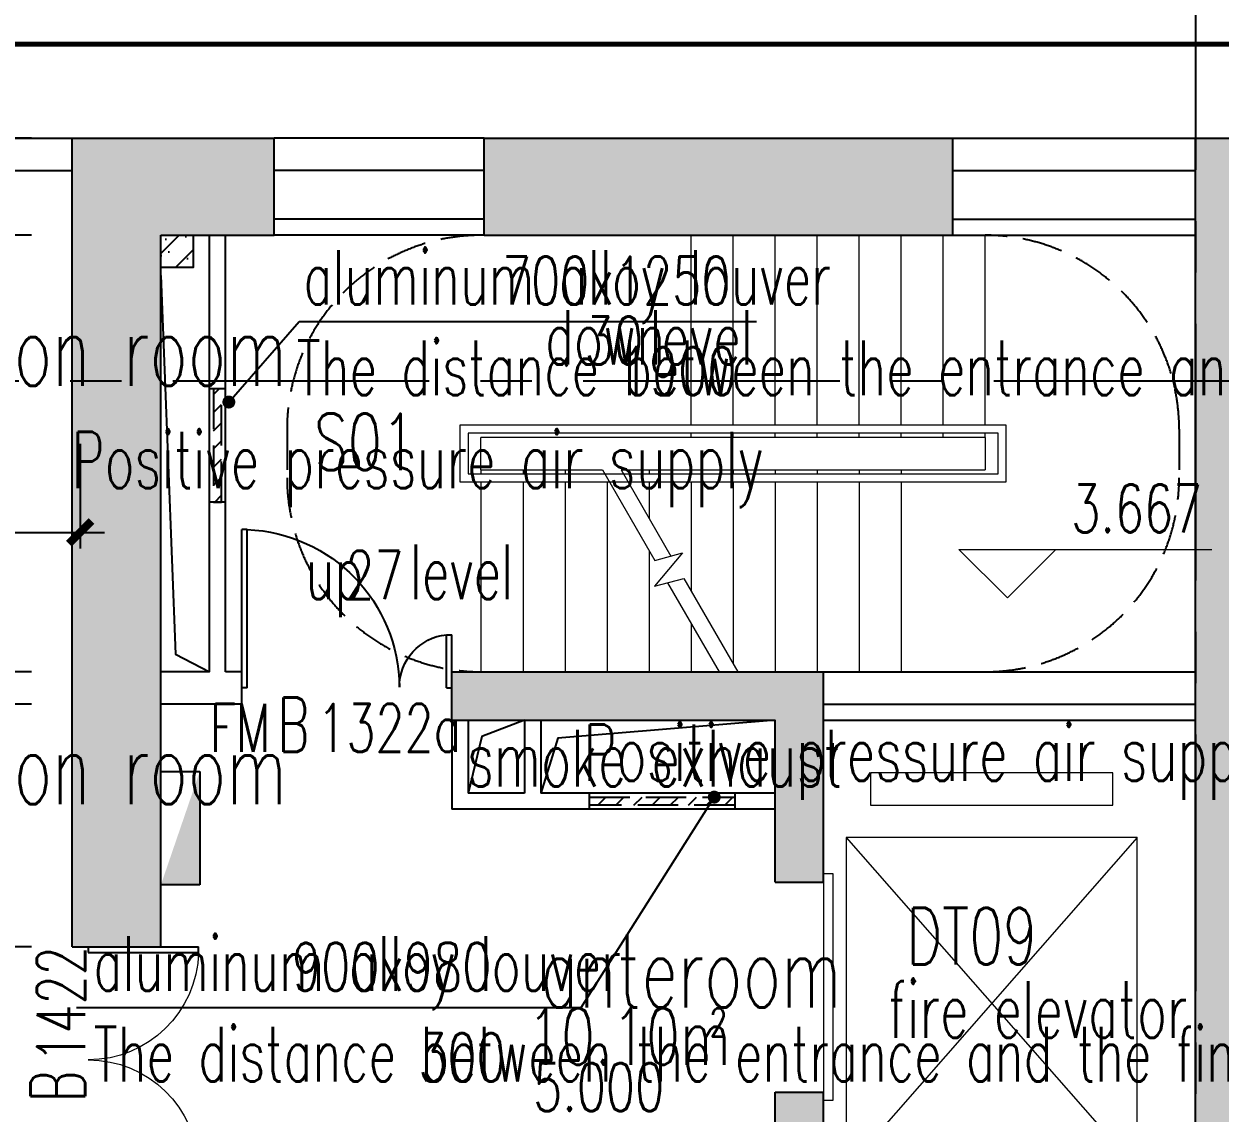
# Model space of a CAD drawing. Extents: x 824790 to 994147, y 4290613 to 4374713.
# Drawn here: x 917262 to 924663, y 4333666 to 4340402 of the extents above; entities that cross this region are included whole.
import ezdxf

# ---------------------------------------------------------------- set-up
doc = ezdxf.new("R2010")
doc.units = 0
doc.header["$LTSCALE"] = 1000
doc.header["$MEASUREMENT"] = 0
for name, pattern in [('ACAD_ISO08W100', [36, 24, -3, 6, -3]), ('CENTER', [50.8, 31.75, -6.35, 6.35, -6.35]), ('DASH', [0.35, 0.25, -0.1]), ('DOTE', [2.42, 2, -0.2, 0.02, -0.2]), ('HIDDEN', [0.375, 0.25, -0.125])]:
    doc.linetypes.add(name, pattern=pattern)
doc.layers.get('0').update_dxf_attribs({"color": 255, "linetype": 'CONTINUOUS'})
for name, color, linetype in [('A-AREA-TEXT', 6, 'CONTINUOUS'), ('A-COLUMN', 1, 'CONTINUOUS'), ('A-COLUMN-hatch', 252, 'CONTINUOUS'), ('A-CONCRETE', 1, 'CONTINUOUS'), ('A-CONCRETE-HATCH', 252, 'CONTINUOUS'), ('A-DIM', 201, 'CONTINUOUS'), ('A-DOTE', 8, 'ACAD_ISO08W100'), ('A-LINE', 254, 'CONTINUOUS'), ('A-NOTE', 150, 'CONTINUOUS'), ('A-SYMB', 3, 'CONTINUOUS'), ('A-TEXT', 7, 'CONTINUOUS'), ('A-TEXT-CN', 31, 'CONTINUOUS'), ('A-WALL', 2, 'CONTINUOUS'), ('A-WINDOW', 4, 'CONTINUOUS'), ('A-WINDOW-TEXT', 93, 'CONTINUOUS'), ('DOTE', 17, 'DOTE'), ('P-BLOCK', 7, 'CONTINUOUS')]:
    doc.layers.add(name, color=color, linetype=linetype)
doc.layers.add('A-LEVEL', color=135, linetype='CONTINUOUS', lineweight=0)
doc.layers.add('A-STAIR', color=30, linetype='CONTINUOUS', lineweight=0)
doc.styles.add('_HZTXT', font='tjromans.shx', dxfattribs={"width": 0.7, "bigfont": 'tjhztxt.shx'})
doc.styles.add('_TCH_DIM', font='SIMPLEX', dxfattribs={"bigfont": 'GBCBIG'})
doc.styles.add('_TCH_WINDOW', font='SIMPLEX', dxfattribs={"bigfont": 'GBCBIG'})
doc.styles.add('DIM_FONT', font='SIMPLEX.shx', dxfattribs={"width": 0.6, "bigfont": 'GBCBIG.shx'})
doc.styles.add('PRC-S', font='TJROMANS.shx', dxfattribs={"width": 0.7, "bigfont": 'hztxt.shx'})
doc.styles.add('TONGJI-FONT', font='simplex.shx')
doc.dimstyles.new('DIM100', dxfattribs={"dimscale": 100, "dimtxt": 3, "dimasz": 0.01, "dimexe": 1, "dimexo": 1, "dimgap": 1, "dimtad": 1, "dimdec": 0, "dimtxsty": 'DIM_FONT', "dimblk1": 'h-_DIMX', "dimblk2": 'h-_DIMX', "dimsah": 1, "dimcen": 0.01, "dimclrd": 256, "dimclre": 256, "dimclrt": 7, "dimadec": 3, "dimazin": 3, "dimtfac": 1, "dimtdec": 0, "dimtix": 1, "dimtmove": 2, "dimatfit": 3, "dimldrblk": 'h-_DIMX', "dimtzin": 5, "dimarcsym": 0})
doc.dimstyles.new('DIMN', dxfattribs={"dimtxt": 300, "dimasz": 100, "dimexe": 250, "dimexo": 300, "dimgap": 150, "dimtad": 1, "dimdec": 0, "dimtxsty": 'DIM_FONT', "dimblk": 'h-_ArchTick', "dimcen": 2.5, "dimclrt": 7, "dimazin": 2, "dimtfac": 1, "dimtdec": 0, "dimtix": 1, "dimtmove": 2, "dimatfit": 3, "dimarcsym": 0})

# ---------------------------------------------------------------- blocks, each defined once
blk = doc.blocks.new('h-wrt')
at = {"layer": 'A-DOTE', "linetype": 'CENTER', "ltscale": 0.05}
for p, q in [((-2516128.9, -1744636.2), (-2516128.9, -1784214.6)), ((-2603736, -1760229), (-2483728.3, -1760229))]:
    blk.add_line(p, q, dxfattribs=at)
blk = doc.blocks.new('lift2')
at = {"layer": 'A-STAIR', "linetype": 'Continuous', "lineweight": 13}
for p, q in [((140699.5, 331057.1), (142499.5, 329007.1)), ((142499.5, 331057.1), (140699.5, 329007.1))]:
    blk.add_line(p, q, dxfattribs=at)
for points in [[(142349.5, 331457.1), (140849.5, 331457.1), (140849.5, 331257.1), (142349.5, 331257.1)], [(140699.5, 329007.1), (142499.5, 329007.1), (142499.5, 331057.1), (140699.5, 331057.1)], [(140619.5, 329432.1), (140619.5, 330832.1), (140559.5, 330832.1), (140559.5, 329432.1)]]:
    blk.add_lwpolyline(points, close=True, dxfattribs=at)
blk = doc.blocks.new('234143')
at = {"layer": 'P-BLOCK'}
for p, q in [((11404441.1, -4661890.9), (11404441.1, -4661190.9)), ((11404441.1, -4661190.9), (11404681.1, -4661190.9)), ((11404681.1, -4661190.9), (11404681.1, -4661890.9)), ((11404681.1, -4661890.9), (11404441.1, -4661890.9))]:
    blk.add_line(p, q, dxfattribs=at)
blk.add_solid([(11404681.1, -4661190.9), (11404441.1, -4661890.9), (11404441.1, -4661190.9)], dxfattribs=at)
blk = doc.blocks.new('$DorLib2D$00000225')
at = {"color": 0}
for p, q in [((0.475, -0.0014), (0.475, 0.7521)), ((0.475, 0.7521), (0.5, 0.7521)), ((0.5, -0.0014), (0.5, 0.7521)), ((-0.5, 0), (-0.5, 0.252)), ((-0.475, 0.252), (-0.5, 0.252)), ((-0.475, 0), (-0.475, 0.252)), ((-0.475, 0), (-0.5, 0)), ((0.475, -0.0014), (0.5, -0.0014))]:
    blk.add_line(p, q, dxfattribs=at)
for centre, radius, start, end in [((0.5046, -0.0019), 0.7546, 92.2493, 179.7238), ((-0.5008, 0.0026), 0.2508, 359.7899, 84.0974)]:
    blk.add_arc(centre, radius, start, end, dxfattribs=at)
blk = doc.blocks.new('$DorLib2D$00000002')
for p, q in [((-0.5, 0), (-0.5, 0.4875)), ((-0.475, 0.4875), (-0.5, 0.4875)), ((-0.475, 0), (-0.475, 0.4875)), ((0.475, 0), (0.475, 0.4875)), ((0.475, 0.4875), (0.5, 0.4875)), ((0.5, 0), (0.5, 0.4875)), ((-0.5, 0), (-0.475, 0)), ((0.5, 0), (0.475, 0))]:
    blk.add_line(p, q)
at = {"lineweight": 13}
for centre, start, end in [((-0.4875, 0), 0, 88.5307), ((0.4875, 0), 91.4693, 180)]:
    blk.add_arc(centre, 0.4875, start, end, dxfattribs=at)
blk = doc.blocks.new('h-A$C53241640')
at = {"layer": 'A-COLUMN-hatch'}
h = blk.add_hatch(dxfattribs=at)
h.set_pattern_fill('钢筋混凝土', color=256, scale=50, style=0)
h.set_pattern_definition([(45, (39538.54, -324732.11), (-88.38835, 88.38835), []), (50, (39538.54, -324732.1), (358.6301, -31.37607), [37.5, -412.5]), (355, (39538.54, -324732.1), (-69.37567, 376.09607), [30, -330]), (100.4514, (39568.42, -324734.73), (289.2547, 344.71977), [31.8701, -350.57106]), (46.1842, (39538.54, -324632.1), (533.6205, -82.7595), [56.25, -618.75]), (96.6356, (39583, -324639), (467.33135, 487.0589), [47.8051, -525.8565]), (351.1842, (39538.54, -324632.1), (467.331, 487.0593), [45, -495]), (21, (39588.54, -324657.1), (298.45353, -201.30945), [37.5, -412.5]), (326, (39588.54, -324657.1), (121.65767, 362.57502), [30, -330]), (71.4514, (39613.4, -324673.9), (420.1113, 161.26525), [31.8701, -350.57106]), (37.5, (39538.54, -324732.11), (6.07993, 166.446927), [0, -326, 0, -335, 0, -331.25]), (7.5, (39538.54, -324732.11), (131.53477, 197.20586), [0, -191, 0, -318.5, 0, -126.25]), (327.5, (39427.04, -324732.11), (266.91122, -11.277436), [0, -125, 0, -390, 0, -517.5]), (317.5, (39377.04, -324732.11), (291.59308, 50.05249), [0, -162.5, 0, -259, 0, -367.5])])
h.paths.add_polyline_path([(-21450, -550), (-21450, -750), (-21250, -750), (-21250, -550)])
at = {"layer": 'A-CONCRETE-HATCH'}
for points in [[(-22000, -4950), (-21450, -4950), (-21450, -550), (-20750, -550), (-20750, 50), (-22000, 50)], [(-16550, -550), (-16550, 50), (-19450, 50), (-19450, -550)], [(-14750, -11350), (-14750, -6050), (-12350, -6050), (-12350, -6675), (-11950, -6675), (-11950, -5225), (-12350, -5225), (-12350, -5850), (-14750, -5850), (-14750, -550), (-12350, -550), (-12350, -1175), (-11950, -1175), (-11950, 50), (-15050, 50), (-15050, -6450), (-17350, -6450), (-17350, -5850), (-17650, -5850), (-17650, -6750), (-15050, -6750), (-15050, -11350), (-17350, -11350), (-17350, -11900), (-11950, -11900), (-11950, -10725), (-12350, -10725), (-12350, -11350)], [(-17350, -3250), (-19650, -3250), (-19650, -3550), (-17650, -3550), (-17650, -4550), (-17350, -4550)]]:
    blk.add_hatch(color=256, dxfattribs=at).paths.add_polyline_path(points)
at = {"layer": 'A-WINDOW', "linetype": 'DASH'}
h = blk.add_hatch(dxfattribs=at)
h.set_pattern_fill('ANSI31', color=256, scale=50, style=0)
h.set_pattern_definition([(45, (159359.37, -294710.8), (-56.1266, 56.1266), [])])
h.paths.add_polyline_path([(-21125, -2200), (-21075, -2200), (-21075, -1500), (-21125, -1500)])
at = {"layer": 'A-WINDOW'}
h = blk.add_hatch(dxfattribs=at)
h.set_pattern_fill('ANSI31', color=256, scale=50, style=0)
h.set_pattern_definition([(45, (-157809.49, -265332.11), (-56.1266, 56.1266), [])])
h.paths.add_polyline_path([(-18800, -4025), (-18800, -4075), (-17900, -4075), (-17900, -4025)])
at = {"layer": 'A-COLUMN'}
blk.add_lwpolyline([(-21450, -550), (-21250, -550), (-21250, -750), (-21450, -750)], close=True, dxfattribs=at)
at = {"layer": 'A-CONCRETE'}
for p, q in [((-22000, 50), (-20750, 50)), ((-22000, -4950), (-22000, 50)), ((-20750, -550), (-20750, 50)), ((-19450, 50), (-16550, 50)), ((-19450, -550), (-19450, 50)), ((-16550, -550), (-16550, 50)), ((-15050, 50), (-11950, 50)), ((-15050, -6450), (-15050, 50)), ((-21450, -550), (-20750, -550)), ((-21450, -4950), (-21450, -550)), ((-19450, -550), (-16550, -550)), ((-19650, -3250), (-17350, -3250)), ((-19650, -3550), (-19650, -3250)), ((-17350, -4550), (-17350, -3250)), ((-19650, -3550), (-17650, -3550)), ((-17650, -4550), (-17650, -3550)), ((-17650, -4550), (-17350, -4550)), ((-22000, -4950), (-21450, -4950)), ((-17650, -5850), (-17350, -5850)), ((-17650, -6750), (-17650, -5850)), ((-17350, -6450), (-17350, -5850))]:
    blk.add_line(p, q, dxfattribs=at)
at = {"layer": 'A-LEVEL'}
for p, q in [((-16212.7, -2793.1), (-16512.7, -2493.1)), ((-16512.7, -2493.1), (-14947.7, -2493.1)), ((-16212.7, -2793.1), (-15912.7, -2493.1))]:
    blk.add_line(p, q, dxfattribs=at)
at = {"layer": 'A-LINE'}
blk.add_line((-17350, -3550), (-15050, -3550), dxfattribs=at)
for points in [[(-21450, -800), (-21359.3, -3141.6), (-21150, -3250)], [(-19200, -3550), (-19464.7, -3649.4), (-19550, -4000)], [(-17650, -3550), (-18994.2, -3659.7), (-19100, -4000)]]:
    blk.add_lwpolyline(points, dxfattribs=at)
at = {"layer": 'A-NOTE'}
for p, q in [((-21030, -1581.7), (-20594.4, -1084.2)), ((-20594.4, -1084.2), (-17764.5, -1084.2)), ((-18026.8, -4025), (-18852.1, -5327.9)), ((-18852.1, -5327.9), (-21972.3, -5327.9))]:
    blk.add_line(p, q, dxfattribs=at)
at = {"layer": 'A-NOTE', "linetype": 'DASH'}
for points in [[(-19470, -550, 0.414214), (-20670, -1750), (-20670, -2050, 0.414214), (-19470, -3250)], [(-16350, -550, -0.414214), (-15150, -1750), (-15150, -2050, -0.414214), (-16350, -3250)]]:
    blk.add_lwpolyline(points, format="xyb", dxfattribs=at)
at = {"layer": 'A-NOTE', "const_width": 40}
for points in [[(-21043.2, -1596.8, 1), (-21016.8, -1566.7, 1)], [(-18016.1, -4008.1, 1), (-18037.5, -4041.9, 1)]]:
    blk.add_lwpolyline(points, format="xyb", close=True, dxfattribs=at)
at = {"layer": 'A-STAIR'}
for p, q in [((-18170, -1725), (-18170, -550)), ((-17910, -1725), (-17910, -550)), ((-17650, -1725), (-17650, -550)), ((-17390, -1725), (-17390, -550)), ((-17130, -1725), (-17130, -550)), ((-16870, -1725), (-16870, -550)), ((-16610, -1725), (-16610, -550)), ((-16350, -1725), (-16350, -550)), ((-15050, -3250), (-15050, -550)), ((-19600, -1725), (-19600, -2075)), ((-16220, -1725), (-19600, -1725)), ((-19550, -1775), (-19550, -2025)), ((-16270, -1775), (-19550, -1775)), ((-18170, -1800), (-18170, -1775)), ((-17910, -1800), (-17910, -1775)), ((-17650, -1800), (-17650, -1775)), ((-17390, -1800), (-17390, -1775)), ((-17130, -1800), (-17130, -1775)), ((-16870, -1800), (-16870, -1775)), ((-16610, -1800), (-16610, -1775)), ((-16350, -1800), (-16350, -1775)), ((-16270, -2025), (-16270, -1775)), ((-16220, -2075), (-16220, -1725)), ((-16350, -1800), (-19470, -1800)), ((-19470, -2000), (-19470, -1800)), ((-16350, -1800), (-16350, -2000)), ((-19550, -2025), (-16270, -2025)), ((-19470, -2000), (-18718.6, -2000)), ((-19470, -2000), (-19470, -2025)), ((-19210, -2000), (-19210, -2025)), ((-18950, -2000), (-18950, -2025)), ((-18718.6, -2000), (-18394.9, -2560.6)), ((-18603.1, -2000), (-16350, -2000)), ((-18603.1, -2000), (-18294.9, -2533.8)), ((-18430, -2000), (-18430, -2025)), ((-18170, -2000), (-18170, -2025)), ((-17910, -2000), (-17910, -2025)), ((-17650, -2000), (-17650, -2025)), ((-17390, -2000), (-17390, -2025)), ((-17130, -2000), (-17130, -2025)), ((-16870, -2000), (-16870, -2025)), ((-19600, -2075), (-16220, -2075)), ((-19470, -2075), (-19470, -3250)), ((-19210, -2075), (-19210, -3250)), ((-18950, -2075), (-18950, -3250)), ((-18690, -2075), (-18690, -3250)), ((-18430, -2075), (-18430, -2299.8)), ((-18170, -2075), (-18170, -2750.2)), ((-17910, -2075), (-17910, -3200.5)), ((-17650, -2075), (-17650, -3250)), ((-17390, -2075), (-17390, -3250)), ((-17130, -2075), (-17130, -3250)), ((-16870, -2075), (-16870, -3250)), ((-18430, -2499.8), (-18430, -3250)), ((-18222.6, -2514.4), (-18395.5, -2720.5)), ((-18394.9, -2560.6), (-18222.6, -2514.4)), ((-18395.5, -2720.5), (-18215.1, -2672.1)), ((-18315.1, -2698.9), (-17996.9, -3250)), ((-18215.1, -2672.1), (-17881.4, -3250)), ((-18170, -2950.2), (-18170, -3250)), ((-19470, -3250), (-17996.9, -3250)), ((-17881.4, -3250), (-16350, -3250)), ((-16350, -3250), (-15050, -3250))]:
    blk.add_line(p, q, dxfattribs=at)
at = {"layer": 'A-SYMB'}
for points in [[(-18170, -1175, 0, 0, 0), (-15700, -1175, 0, 0, 0), (-15700, -2625, 0, 0, 0), (-18020, -2625, 40, 0, 0), (-18170, -2625, 0, 0, 0)], [(-19600, -2625, 0, 0, 0), (-18580, -2625, 40, 0, 0), (-18430, -2625, 0, 0, 0)]]:
    blk.add_lwpolyline(points, format="xyseb", dxfattribs=at)
at = {"layer": 'A-WALL'}
for p, q in [((-19450, 50), (-20750, 50)), ((-16550, 50), (-15050, 50)), ((-19450, -150), (-20750, -150)), ((-16550, -150), (-15050, -150)), ((-19450, -450), (-20750, -450)), ((-16550, -450), (-15050, -450)), ((-19450, -550), (-20750, -550)), ((-16550, -550), (-15050, -550)), ((-17350, -3250), (-15050, -3250)), ((-17350, -3450), (-15050, -3450))]:
    blk.add_line(p, q, dxfattribs=at)
at = {"layer": 'A-WALL', "ltscale": 20}
for p, q in [((-21150, -3250), (-21150, -550)), ((-21050, -3250), (-21050, -550)), ((-21150, -3250), (-21450, -3250)), ((-20950, -3250), (-21050, -3250)), ((-20950, -3450), (-20950, -3250)), ((-20950, -3450), (-21450, -3450)), ((-19650, -3550), (-19650, -4100)), ((-19550, -3550), (-19550, -4000)), ((-19200, -3550), (-19200, -4000)), ((-19100, -3550), (-19100, -4000)), ((-19200, -4000), (-19550, -4000)), ((-17650, -4000), (-19100, -4000)), ((-17650, -4100), (-19650, -4100))]:
    blk.add_line(p, q, dxfattribs=at)
at = {"layer": 'A-WINDOW', "linetype": 'DASH'}
for p, q in [((-21050, -1500), (-21150, -1500)), ((-21050, -2200), (-21150, -2200)), ((-18800, -4000), (-18800, -4100)), ((-17900, -4000), (-17900, -4100))]:
    blk.add_line(p, q, dxfattribs=at)
blk.add_lwpolyline([(-21125, -2200), (-21075, -2200), (-21075, -1500), (-21125, -1500)], close=True, dxfattribs=at)
for points in [[(-18800, -4025), (-17900, -4025)], [(-17900, -4075), (-18800, -4075)]]:
    blk.add_lwpolyline(points, dxfattribs=at)
blk.add_blockref('lift2', (-157909.5, -335332.1))
at = {"layer": 'A-DIM', "rotation": 180}
blk.add_blockref('234143', (11383231.1, -4665757.5), dxfattribs=at)
at = {"layer": 'A-WINDOW', "xscale": -1300, "yscale": 1300, "zscale": 1300}
blk.add_blockref('$DorLib2D$00000225', (-20300, -3348.1), dxfattribs=at)
at = {"layer": 'A-WINDOW', "xscale": -1400, "yscale": 1400, "zscale": 1400, "rotation": 270}
blk.add_blockref('$DorLib2D$00000002', (-21900, -5650), dxfattribs=at)
at = {"layer": 'A-AREA-TEXT', "style": '_HZTXT', "width": 0.7}
for s, height, p in [('10.10m', 350, (-19184.3, -5679.7)), ('2', 175, (-18053.5, -5504.7))]:
    blk.add_text(s, height=height, dxfattribs=at).set_placement(p)
at = {"layer": 'A-TEXT'}
for s, height, style, width, p in [('aluminum alloy louver', 337.589, 'TONGJI-FONT', 0.65, (-20568.2, -979.2)), ('700x1250', 297.5, '_TCH_DIM', 0.705882, (-19339.5, -979.2)), ('down', 337.59, 'TONGJI-FONT', 0.65, (-19073, -1350)), ('level', 337.59, 'TONGJI-FONT', 0.65, (-18427.3, -1350)), ('30', 297.5, '_TCH_DIM', 0.705882, (-18827.3, -1350)), ('The distance between the entrance and the finished surface of the building', 337.589, 'TONGJI-FONT', 0.65, (-20611.3, -1539.2)), ('1900', 297.5, '_TCH_DIM', 0.705882, (-18609.5, -1539.2)), ('3.667', 297.5, '_TCH_DIM', 0.705882, (-15817.7, -2388.1)), ('27', 297.5, '_TCH_DIM', 0.705882, (-20309.8, -2800)), ('level', 337.59, 'TONGJI-FONT', 0.65, (-19909.8, -2800)), ('up', 337.59, 'TONGJI-FONT', 0.65, (-20555.5, -2800)), ('aluminum alloy louver', 337.589, 'TONGJI-FONT', 0.65, (-21867.3, -5222.9)), ('900x980', 297.5, '_TCH_DIM', 0.705882, (-20638.6, -5222.9)), ('The distance between the entrance and the finished surface of the building', 337.589, 'TONGJI-FONT', 0.65, (-21867.3, -5782.9)), ('300', 297.5, '_TCH_DIM', 0.705882, (-19857.6, -5782.9)), ('5.000', 297.5, '_TCH_DIM', 0.705882, (-19147, -5967))]:
    blk.add_text(s, height=height, dxfattribs=dict(at, style=style, width=width)).set_placement(p)
at = {"layer": 'A-TEXT-CN'}
for s, height, style, width, p in [('S01', 350, 'PRC-S', 0.7, (-20503.6, -2002.9)), ('Positive pressure air supply', 350, 'TONGJI-FONT', 0.65, (-22003.2, -2115)), ('smoke exhaust', 350, 'TONGJI-FONT', 0.65, (-19555.3, -3958.5)), ('Positive pressure air supply', 350, 'TONGJI-FONT', 0.65, (-18835.4, -3925.2)), ('DT09', 350, 'PRC-S', 0.7, (-16837.5, -5059.4)), ('anteroom', 450, 'TONGJI-FONT', 0.65, (-19104.4, -5325.4)), ('fire elevator', 350, 'TONGJI-FONT', 0.65, (-16951.3, -5513.4))]:
    blk.add_text(s, height=height, dxfattribs=dict(at, style=style, width=width)).set_placement(p)
at = {"layer": 'A-WINDOW-TEXT'}
for s, height, style, width, p in [('FM', 297.5, '_TCH_WINDOW', 0.705882, (-21149, -3745.8)), ('B', 337.6, 'TONGJI-FONT', 0.65, (-20729, -3745.8)), ('1322a', 297.5, '_TCH_WINDOW', 0.705882, (-20483.2, -3745.8))]:
    blk.add_text(s, height=height, dxfattribs=dict(at, style=style, width=width)).set_placement(p)
for s, height, style, width, p in [('1422', 297.5, '_TCH_WINDOW', 0.705882, (-21920, -5667.1)), ('B', 337.6, 'TONGJI-FONT', 0.65, (-21920, -5912.9))]:
    blk.add_text(s, height=height, rotation=90, dxfattribs=dict(at, style=style, width=width)).set_placement(p)
blk = doc.blocks.new('h-_DIMX')
blk.add_line((-150, 0), (150, 0))
at = {"const_width": 50}
blk.add_lwpolyline([(-70, -70), (70, 70)], dxfattribs=at)
blk = doc.blocks.new('h-_ArchTick')
at = {"color": 0, "linetype": 'ByBlock', "const_width": 0.4}
blk.add_lwpolyline([(-0.5, -0.5), (0.5, 0.5)], dxfattribs=at)
blk = doc.blocks.new('*D921')
at = {"layer": 'A-DIM', "color": 0, "lineweight": -2, "transparency": 16777216}
for p, q in [((917077.3, 4339795.4), (917077.3, 4339895.4)), ((917309.9, 4339695.4), (916827.3, 4339695.4)), ((917077.3, 4339095.4), (917077.3, 4339695.4)), ((917309.9, 4339095.4), (916827.3, 4339095.4)), ((917077.3, 4338995.4), (917077.3, 4338895.4))]:
    blk.add_line(p, q, dxfattribs=at)
at = {"layer": 'A-DIM', "color": 0, "lineweight": -2, "transparency": 16777216, "xscale": 100, "yscale": 100, "zscale": 100}
for p, rotation in [((917077.3, 4339695.4), 270), ((917077.3, 4339095.4), 90)]:
    blk.add_blockref('h-_ArchTick', p, dxfattribs=dict(at, rotation=rotation))
at = {"layer": 'A-DIM', "color": 7, "transparency": 16777216, "insert": (916777.3, 4339395.4), "char_height": 300, "attachment_point": 5, "rotation": 90, "style": 'DIM_FONT'}
blk.add_mtext('\\A1;600', dxfattribs=at)
blk = doc.blocks.new('*D518')
at = {"layer": 'A-DIM', "color": 0, "lineweight": -2, "transparency": 16777216}
for p, q in [((917309.9, 4339095.4), (916827.3, 4339095.4)), ((917077.3, 4338995.4), (917077.3, 4338754.3)), ((917077.3, 4336495.4), (917077.3, 4337820)), ((917309.9, 4336395.4), (916827.3, 4336395.4))]:
    blk.add_line(p, q, dxfattribs=at)
at = {"layer": 'A-DIM', "color": 0, "lineweight": -2, "transparency": 16777216, "xscale": 100, "yscale": 100, "zscale": 100}
for p, rotation in [((917077.3, 4339095.4), 90), ((917077.3, 4336395.4), 270)]:
    blk.add_blockref('h-_ArchTick', p, dxfattribs=dict(at, rotation=rotation))
at = {"layer": 'A-DIM', "color": 7, "transparency": 16777216, "insert": (916802.3, 4338287.1), "char_height": 300, "attachment_point": 5, "rotation": 90, "style": 'DIM_FONT'}
blk.add_mtext('\\A1;2700', dxfattribs=at)
blk = doc.blocks.new('*D519')
at = {"layer": 'A-DIM', "color": 0, "lineweight": -2, "transparency": 16777216}
for p, q in [((917077.3, 4336495.4), (917077.3, 4336595.4)), ((917309.9, 4336395.4), (916827.3, 4336395.4)), ((917077.3, 4336195.4), (917077.3, 4336395.4)), ((917309.9, 4336195.4), (916827.3, 4336195.4)), ((917077.3, 4336095.4), (917077.3, 4335995.4))]:
    blk.add_line(p, q, dxfattribs=at)
at = {"layer": 'A-DIM', "color": 0, "lineweight": -2, "transparency": 16777216, "xscale": 100, "yscale": 100, "zscale": 100}
for p, rotation in [((917077.3, 4336395.4), 270), ((917077.3, 4336195.4), 90)]:
    blk.add_blockref('h-_ArchTick', p, dxfattribs=dict(at, rotation=rotation))
at = {"layer": 'A-DIM', "color": 7, "transparency": 16777216, "insert": (916793.6, 4336295.4), "char_height": 300, "attachment_point": 5, "rotation": 90, "style": 'DIM_FONT'}
blk.add_mtext('\\A1;200', dxfattribs=at)
blk = doc.blocks.new('*D520')
at = {"layer": 'A-DIM', "color": 0, "lineweight": -2, "transparency": 16777216}
for p, q in [((917309.9, 4336195.4), (916827.3, 4336195.4)), ((917077.3, 4334795.4), (917077.3, 4336095.4)), ((917309.9, 4334695.4), (916827.3, 4334695.4))]:
    blk.add_line(p, q, dxfattribs=at)
at = {"layer": 'A-DIM', "color": 0, "lineweight": -2, "transparency": 16777216, "xscale": 100, "yscale": 100, "zscale": 100}
for p, rotation in [((917077.3, 4336195.4), 90), ((917077.3, 4334695.4), 270)]:
    blk.add_blockref('h-_ArchTick', p, dxfattribs=dict(at, rotation=rotation))
at = {"layer": 'A-DIM', "color": 7, "transparency": 16777216, "insert": (916777.3, 4335445.4), "char_height": 300, "attachment_point": 5, "rotation": 90, "style": 'DIM_FONT'}
blk.add_mtext('\\A1;1500', dxfattribs=at)
blk = doc.blocks.new('*D521')
at = {"layer": 'A-DIM', "color": 0, "lineweight": -2, "transparency": 16777216}
for p, q in [((917309.9, 4334695.4), (916827.3, 4334695.4)), ((917077.3, 4333295.4), (917077.3, 4334595.4)), ((917309.9, 4333195.4), (916827.3, 4333195.4))]:
    blk.add_line(p, q, dxfattribs=at)
at = {"layer": 'A-DIM', "color": 0, "lineweight": -2, "transparency": 16777216, "xscale": 100, "yscale": 100, "zscale": 100}
for p, rotation in [((917077.3, 4334695.4), 90), ((917077.3, 4333195.4), 270)]:
    blk.add_blockref('h-_ArchTick', p, dxfattribs=dict(at, rotation=rotation))
at = {"layer": 'A-DIM', "color": 7, "transparency": 16777216, "insert": (916777.3, 4333945.4), "char_height": 300, "attachment_point": 5, "rotation": 90, "style": 'DIM_FONT'}
blk.add_mtext('\\A1;1500', dxfattribs=at)

msp = doc.modelspace()

# ---------------------------------------------------------------- linework, layer by layer
at = {"layer": 'A-NOTE', "linetype": 'HIDDEN', "const_width": 30}
msp.add_lwpolyline([(916877.6, 4340277.1), (940495.5, 4340277.1, -0.414214), (940795.5, 4339977.1), (940795.5, 4327483, -0.414214), (940495.5, 4327183), (916877.6, 4327183, -0.414214), (916577.6, 4327483), (916577.6, 4339977.1, -0.414214)], format="xyb", close=True, dxfattribs=at)
at = {"layer": 'A-WINDOW'}
for p, q in [((915809.9, 4339695.4), (917559.9, 4339695.4)), ((915809.9, 4339495.4), (917559.9, 4339495.4))]:
    msp.add_line(p, q, dxfattribs=at)

# ---------------------------------------------------------------- block references
at = {"layer": 'A-WINDOW-TEXT'}
msp.add_blockref('h-A$C53241640', (939559.9, 4339645.4), dxfattribs=at)
at = {"layer": 'DOTE'}
msp.add_blockref('h-wrt', (3440638.8, 6098424.3), dxfattribs=at)

# ---------------------------------------------------------------- texts
at = {"layer": 'A-TEXT-CN', "style": 'TONGJI-FONT', "width": 0.65}
for p in [(911695.1, 4338164.4), (911695.1, 4335577.6)]:
    msp.add_text('Telecommunications operation room', height=450, dxfattribs=at).set_placement(p)

# ---------------------------------------------------------------- dimensions: what is measured, and where the dimension line sits
at = {"layer": 'A-DIM'}
for p1, p2, picture, middle in [((917609.9, 4339095.4), (917609.9, 4339695.4), '*D921', (916777.3, 4339395.4)), ((917609.9, 4334695.4), (917609.9, 4336195.4), '*D520', (916777.3, 4335445.4)), ((917609.9, 4333195.4), (917609.9, 4334695.4), '*D521', (916777.3, 4333945.4))]:
    dim = msp.add_aligned_dim(p1=p1, p2=p2, distance=532.6, dimstyle='DIMN', dxfattribs=at)
    dim.commit()
    dim.dimension.update_dxf_attribs({"geometry": picture, "text_midpoint": middle})
for base, p1, p2, picture, middle in [((917077.3, 4339095.4), (917609.9, 4336395.4), (917609.9, 4339095.4), '*D518', (916802.3, 4338287.1)), ((917077.3, 4336395.4), (917609.9, 4336195.4), (917609.9, 4336395.4), '*D519', (916793.6, 4336295.4))]:
    dim = msp.add_linear_dim(base=base, p1=p1, p2=p2, angle=90, dimstyle='DIMN', dxfattribs=at)
    dim.commit()
    dim.dimension.update_dxf_attribs({"geometry": picture, "text_midpoint": middle, "dimtype": 129})
msp.add_aligned_dim(p1=(915809.9, 4337904.5), p2=(917609.9, 4337904.5), distance=-646.9, dimstyle='DIM100', dxfattribs=at).render()

doc.saveas('drawing.dxf')
